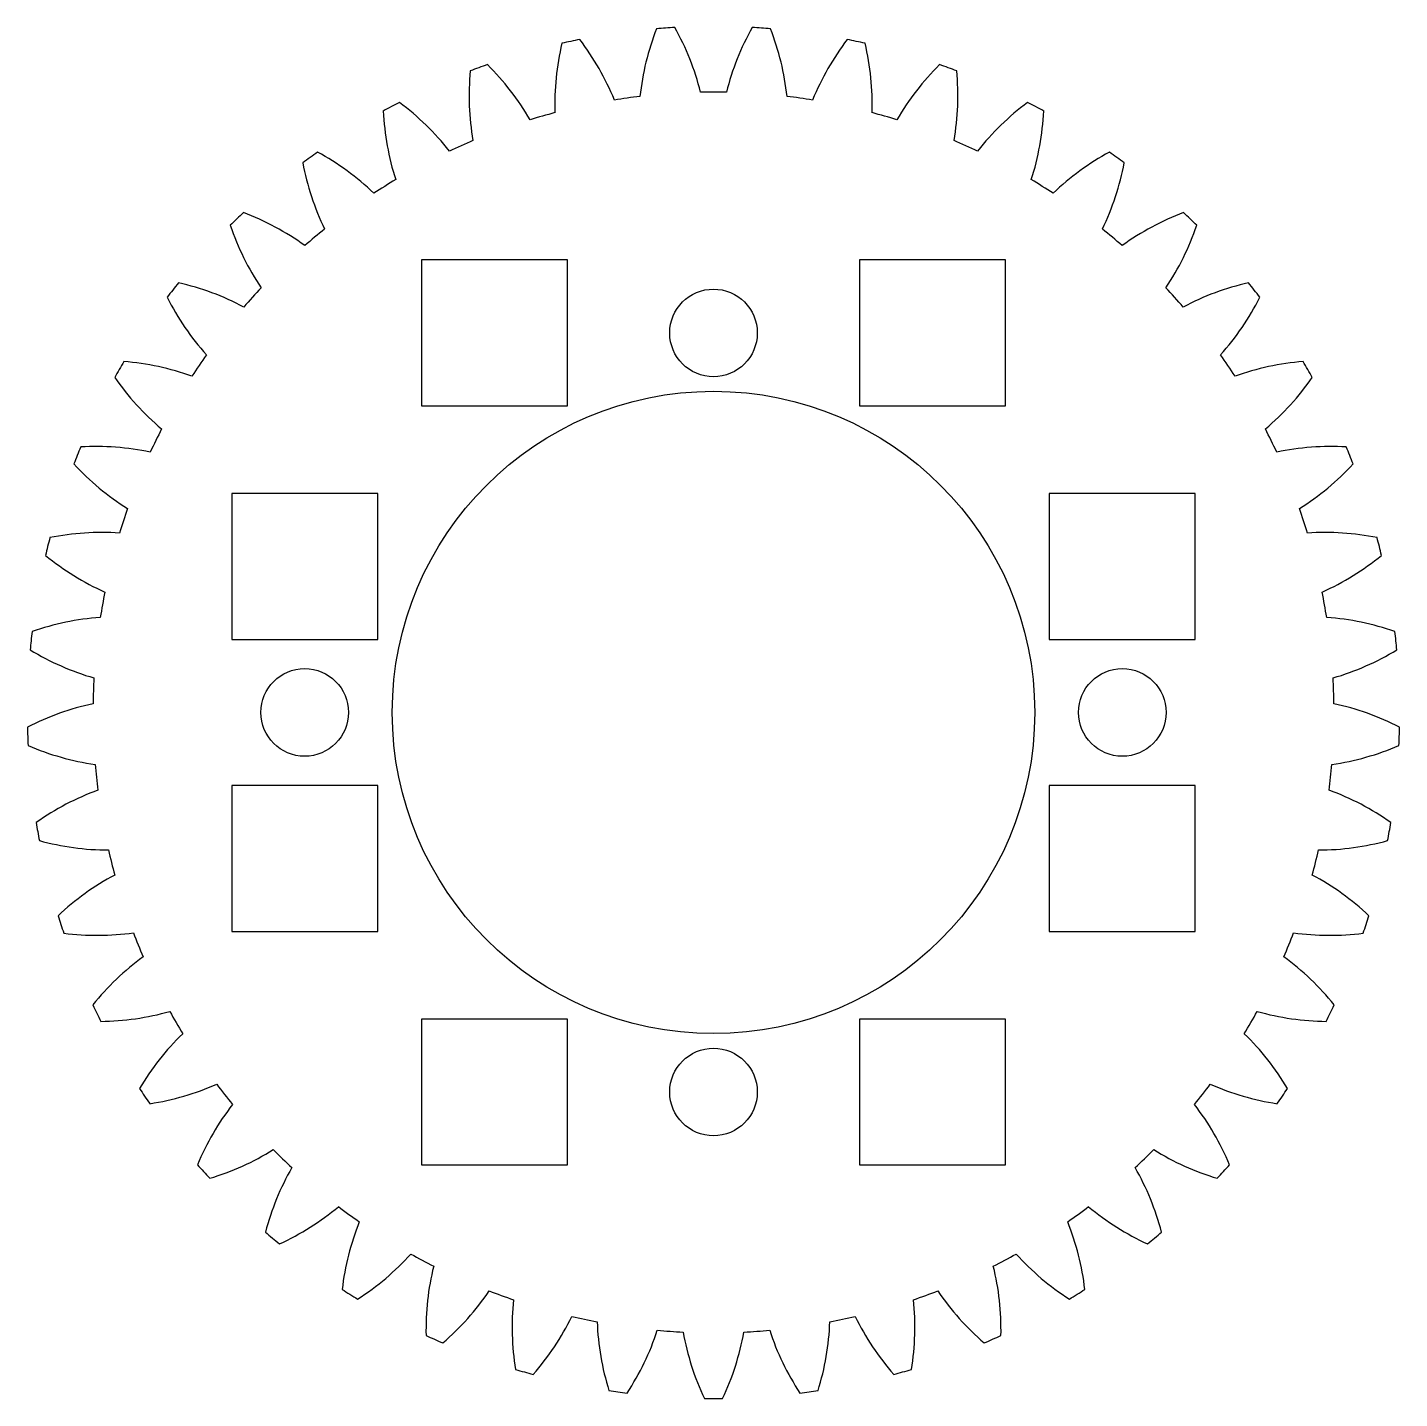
# Model space of a CAD drawing. Header units: millimetres. Extents: x -23.5 to 23.5, y -23.5 to 23.5.
import ezdxf

# ---------------------------------------------------------------- set-up
doc = ezdxf.new("R2010")
doc.units = ezdxf.units.MM

msp = doc.modelspace()

# ---------------------------------------------------------------- linework, layer by layer
at = {"color": 7, "linetype": 'Continuous', "lineweight": 25}
for p, q in [((-5, 15.5), (-10, 15.5)), ((-10, 15.5), (-10, 10.5)), ((-5, 10.5), (-5, 15.5)), ((5, 15.5), (5, 10.5)), ((10, 15.5), (5, 15.5)), ((10, 10.5), (10, 15.5)), ((-10, 10.5), (-5, 10.5)), ((5, 10.5), (10, 10.5)), ((-16.5, 7.5), (-16.5, 2.5)), ((-11.5, 7.5), (-16.5, 7.5)), ((-11.5, 2.5), (-11.5, 7.5)), ((11.5, 7.5), (11.5, 2.5)), ((16.5, 7.5), (11.5, 7.5)), ((16.5, 2.5), (16.5, 7.5)), ((-16.5, 2.5), (-11.5, 2.5)), ((11.5, 2.5), (16.5, 2.5)), ((-16.5, -2.5), (-16.5, -7.5)), ((-11.5, -2.5), (-16.5, -2.5)), ((-11.5, -7.5), (-11.5, -2.5)), ((11.5, -2.5), (11.5, -7.5)), ((16.5, -2.5), (11.5, -2.5)), ((16.5, -7.5), (16.5, -2.5)), ((-16.5, -7.5), (-11.5, -7.5)), ((11.5, -7.5), (16.5, -7.5)), ((-5, -10.5), (-10, -10.5)), ((-10, -10.5), (-10, -15.5)), ((-5, -15.5), (-5, -10.5)), ((5, -10.5), (5, -15.5)), ((10, -10.5), (5, -10.5)), ((10, -15.5), (10, -10.5)), ((-10, -15.5), (-5, -15.5)), ((5, -15.5), (10, -15.5))]:
    msp.add_line(p, q, dxfattribs=at)
for centre, radius in [((0, 13), 1.5), ((0, 0), 11), ((-14, 0), 1.5), ((14, 0), 1.5), ((0, -13), 1.5)]:
    msp.add_circle(centre, radius, dxfattribs=at)
for centre, radius, start, end in [((0, 0), 23.5, 101.2365, 102.7635), ((-11.733, 17.589), 9, 22.109, 37.3554), ((6.431, 20.141), 9, 158.6446, 173.891), ((0, 0), 23.5, 93.2365, 94.7635), ((-9.171, 19.05), 9, 14.109, 29.3554), ((9.171, 19.05), 9, 150.6446, 165.891), ((0, 0), 23.5, 85.2365, 86.7635), ((-6.431, 20.141), 9, 6.109, 21.3554), ((11.733, 17.589), 9, 142.6446, 157.891), ((0, 0), 23.5, 77.2365, 78.7635), ((3.565, 20.84), 9, 166.6446, 181.891), ((-3.565, 20.84), 9, 358.109, 13.3554), ((0, 0), 23.5, 109.2365, 110.7635), ((-14.067, 15.785), 9, 30.109, 45.3554), ((14.067, 15.785), 9, 134.6446, 149.891), ((0, 0), 23.5, 69.2365, 70.7635), ((0.63, 21.134), 9, 174.6446, 189.891), ((-0.63, 21.134), 9, 350.109, 5.3554), ((0, 0), 21.249, 88.8065, 91.1935), ((0, 0), 23.5, 117.2365, 118.7635), ((-16.127, 13.673), 9, 38.109, 53.3554), ((0, 0), 21.249, 96.8065, 99.1935), ((0, 0), 21.249, 80.8065, 83.1935), ((16.127, 13.673), 9, 126.6446, 141.891), ((0, 0), 23.5, 61.2365, 62.7635), ((-2.318, 21.016), 9, 182.6446, 197.891), ((0, 0), 21.249, 104.8065, 107.1935), ((0, 0), 21.249, 72.8065, 75.1935), ((2.318, 21.016), 9, 342.109, 357.3554), ((0, 0), 21.249, 112.8065, 115.1935), ((0, 0), 21.249, 64.8065, 67.1935), ((0, 0), 23.5, 125.2365, 126.7635), ((-5.22, 20.489), 9, 190.6446, 205.891), ((-17.873, 11.296), 9, 46.109, 61.3554), ((17.873, 11.296), 9, 118.6446, 133.891), ((5.22, 20.489), 9, 334.109, 349.3554), ((0, 0), 23.5, 53.2365, 54.7635), ((0, 0), 21.249, 120.8065, 123.1935), ((0, 0), 21.249, 56.8065, 59.1935), ((0, 0), 23.5, 133.2365, 134.7635), ((-19.271, 8.698), 9, 54.109, 69.3554), ((19.271, 8.698), 9, 110.6446, 125.891), ((0, 0), 23.5, 45.2365, 46.7635), ((-8.021, 19.563), 9, 198.6446, 213.891), ((0, 0), 21.249, 128.8065, 131.1935), ((0, 0), 21.249, 48.8065, 51.1935), ((8.021, 19.563), 9, 326.109, 341.3554), ((0, 0), 23.5, 141.2365, 142.7635), ((-20.294, 5.932), 9, 62.109, 77.3554), ((20.294, 5.932), 9, 102.6446, 117.891), ((0, 0), 23.5, 37.2365, 38.7635), ((-10.665, 18.256), 9, 206.6446, 221.891), ((0, 0), 21.249, 136.8065, 139.1935), ((0, 0), 21.249, 40.8065, 43.1935), ((10.665, 18.256), 9, 318.109, 333.3554), ((0, 0), 21.249, 144.8065, 147.1935), ((0, 0), 21.249, 32.8065, 35.1935), ((0, 0), 23.5, 149.2365, 150.7635), ((-20.922, 3.05), 9, 70.109, 85.3554), ((20.922, 3.05), 9, 94.6446, 109.891), ((0, 0), 23.5, 29.2365, 30.7635), ((-13.102, 16.594), 9, 214.6446, 229.891), ((13.102, 16.594), 9, 310.109, 325.3554), ((0, 0), 21.249, 152.8065, 155.1935), ((0, 0), 21.249, 24.8065, 27.1935), ((0, 0), 23.5, 157.2365, 158.7635), ((-21.143, 0.108), 9, 78.109, 93.3554), ((21.143, 0.108), 9, 86.6446, 101.891), ((0, 0), 23.5, 21.2365, 22.7635), ((-15.284, 14.609), 9, 222.6446, 237.891), ((15.284, 14.609), 9, 302.109, 317.3554), ((0, 0), 21.249, 160.8065, 163.1935), ((0, 0), 21.249, 16.8065, 19.1935), ((-20.952, -2.835), 9, 86.109, 101.3554), ((20.952, -2.835), 9, 78.6446, 93.891), ((0, 0), 23.5, 165.2365, 166.7635), ((0, 0), 23.5, 13.2365, 14.7635), ((-17.169, 12.34), 9, 230.6446, 245.891), ((17.169, 12.34), 9, 294.109, 309.3554), ((0, 0), 21.249, 168.8065, 171.1935), ((0, 0), 21.249, 8.8065, 11.1935), ((-20.354, -5.724), 9, 94.109, 109.3554), ((20.354, -5.724), 9, 70.6446, 85.891), ((0, 0), 23.5, 173.2365, 174.7635), ((0, 0), 23.5, 5.2365, 6.7635), ((-18.719, 9.83), 9, 238.6446, 253.891), ((18.719, 9.83), 9, 286.109, 301.3554), ((0, 0), 21.249, 176.8065, 179.1935), ((0, 0), 21.249, 0.8065, 3.1935), ((-19.359, -8.501), 9, 102.109, 117.3554), ((19.359, -8.501), 9, 62.6446, 77.891), ((0, 0), 23.5, 181.2365, 182.7635), ((0, 0), 23.5, 357.2365, 358.7635), ((-19.905, 7.13), 9, 246.6446, 261.891), ((19.905, 7.13), 9, 278.109, 293.3554), ((0, 0), 21.249, 184.8065, 187.1935), ((0, 0), 21.249, 352.8065, 355.1935), ((-17.987, -11.112), 9, 110.109, 125.3554), ((17.987, -11.112), 9, 54.6446, 69.891), ((0, 0), 23.5, 189.2365, 190.7635), ((0, 0), 23.5, 349.2365, 350.7635), ((-20.703, 4.29), 9, 254.6446, 269.891), ((20.703, 4.29), 9, 270.109, 285.3554), ((0, 0), 21.249, 192.8065, 195.1935), ((0, 0), 21.249, 344.8065, 347.1935), ((-16.266, -13.507), 9, 118.109, 133.3554), ((16.266, -13.507), 9, 46.6446, 61.891), ((0, 0), 23.5, 197.2365, 198.7635), ((0, 0), 23.5, 341.2365, 342.7635), ((-21.099, 1.367), 9, 262.6446, 277.891), ((0, 0), 21.249, 200.8065, 203.1935), ((0, 0), 21.249, 336.8065, 339.1935), ((21.099, 1.367), 9, 262.109, 277.3554), ((-14.228, -15.64), 9, 126.109, 141.3554), ((14.228, -15.64), 9, 38.6446, 53.891), ((0, 0), 23.5, 205.2365, 206.7635), ((-21.084, -1.583), 9, 270.6446, 285.891), ((0, 0), 21.249, 208.8065, 211.1935), ((0, 0), 21.249, 328.8065, 331.1935), ((21.084, -1.583), 9, 254.109, 269.3554), ((0, 0), 23.5, 333.2365, 334.7635), ((-11.913, -17.468), 9, 134.109, 149.3554), ((11.913, -17.468), 9, 30.6446, 45.891), ((0, 0), 23.5, 213.2365, 214.7635), ((-20.658, -4.502), 9, 278.6446, 293.891), ((0, 0), 21.249, 216.8065, 219.1935), ((0, 0), 21.249, 320.8065, 323.1935), ((20.658, -4.502), 9, 246.109, 261.3554), ((0, 0), 23.5, 325.2365, 326.7635), ((-9.366, -18.956), 9, 142.109, 157.3554), ((9.366, -18.956), 9, 22.6446, 37.891), ((-19.831, -7.333), 9, 286.6446, 301.891), ((0, 0), 21.249, 224.8065, 227.1935), ((0, 0), 21.249, 312.8065, 315.1935), ((19.831, -7.333), 9, 238.109, 253.3554), ((0, 0), 23.5, 221.2365, 222.7635), ((0, 0), 23.5, 317.2365, 318.7635), ((-6.636, -20.075), 9, 150.109, 165.3554), ((6.636, -20.075), 9, 14.6446, 29.891), ((-18.617, -10.022), 9, 294.6446, 309.891), ((0, 0), 21.249, 232.8065, 235.1935), ((0, 0), 21.249, 304.8065, 307.1935), ((18.617, -10.022), 9, 230.109, 245.3554), ((0, 0), 23.5, 229.2365, 230.7635), ((-3.778, -20.803), 9, 158.109, 173.3554), ((3.778, -20.803), 9, 6.6446, 21.891), ((0, 0), 23.5, 309.2365, 310.7635), ((-17.041, -12.515), 9, 302.6446, 317.891), ((0, 0), 21.249, 240.8065, 243.1935), ((0, 0), 21.249, 296.8065, 299.1935), ((17.041, -12.515), 9, 222.109, 237.3554), ((-0.846, -21.126), 9, 166.109, 181.3554), ((0.846, -21.126), 9, 358.6446, 13.891), ((0, 0), 23.5, 237.2365, 238.7635), ((-15.134, -14.765), 9, 310.6446, 325.891), ((0, 0), 21.249, 248.8065, 251.1935), ((2.102, -21.038), 9, 174.109, 189.3554), ((-2.102, -21.038), 9, 350.6446, 5.891), ((0, 0), 21.249, 288.8065, 291.1935), ((15.134, -14.765), 9, 214.109, 229.3554), ((0, 0), 23.5, 301.2365, 302.7635), ((-12.932, -16.727), 9, 318.6446, 333.891), ((0, 0), 21.249, 256.8065, 259.1935), ((5.01, -20.541), 9, 182.109, 197.3554), ((-5.01, -20.541), 9, 342.6446, 357.891), ((0, 0), 21.249, 280.8065, 283.1935), ((12.932, -16.727), 9, 206.109, 221.3554), ((0, 0), 23.5, 245.2365, 246.7635), ((-10.478, -18.364), 9, 326.6446, 341.891), ((0, 0), 21.249, 264.8065, 267.1935), ((7.82, -19.644), 9, 190.109, 205.3554), ((-7.82, -19.644), 9, 334.6446, 349.891), ((0, 0), 21.249, 272.8065, 275.1935), ((10.478, -18.364), 9, 198.109, 213.3554), ((0, 0), 23.5, 293.2365, 294.7635), ((0, 0), 23.5, 253.2365, 254.7635), ((0, 0), 23.5, 285.2365, 286.7635), ((0, 0), 23.5, 261.2365, 262.7635), ((0, 0), 23.5, 277.2365, 278.7635), ((0, 0), 23.5, 269.2365, 270.7635)]:
    msp.add_arc(centre, radius, start, end, dxfattribs=at)

doc.saveas('drawing.dxf')
